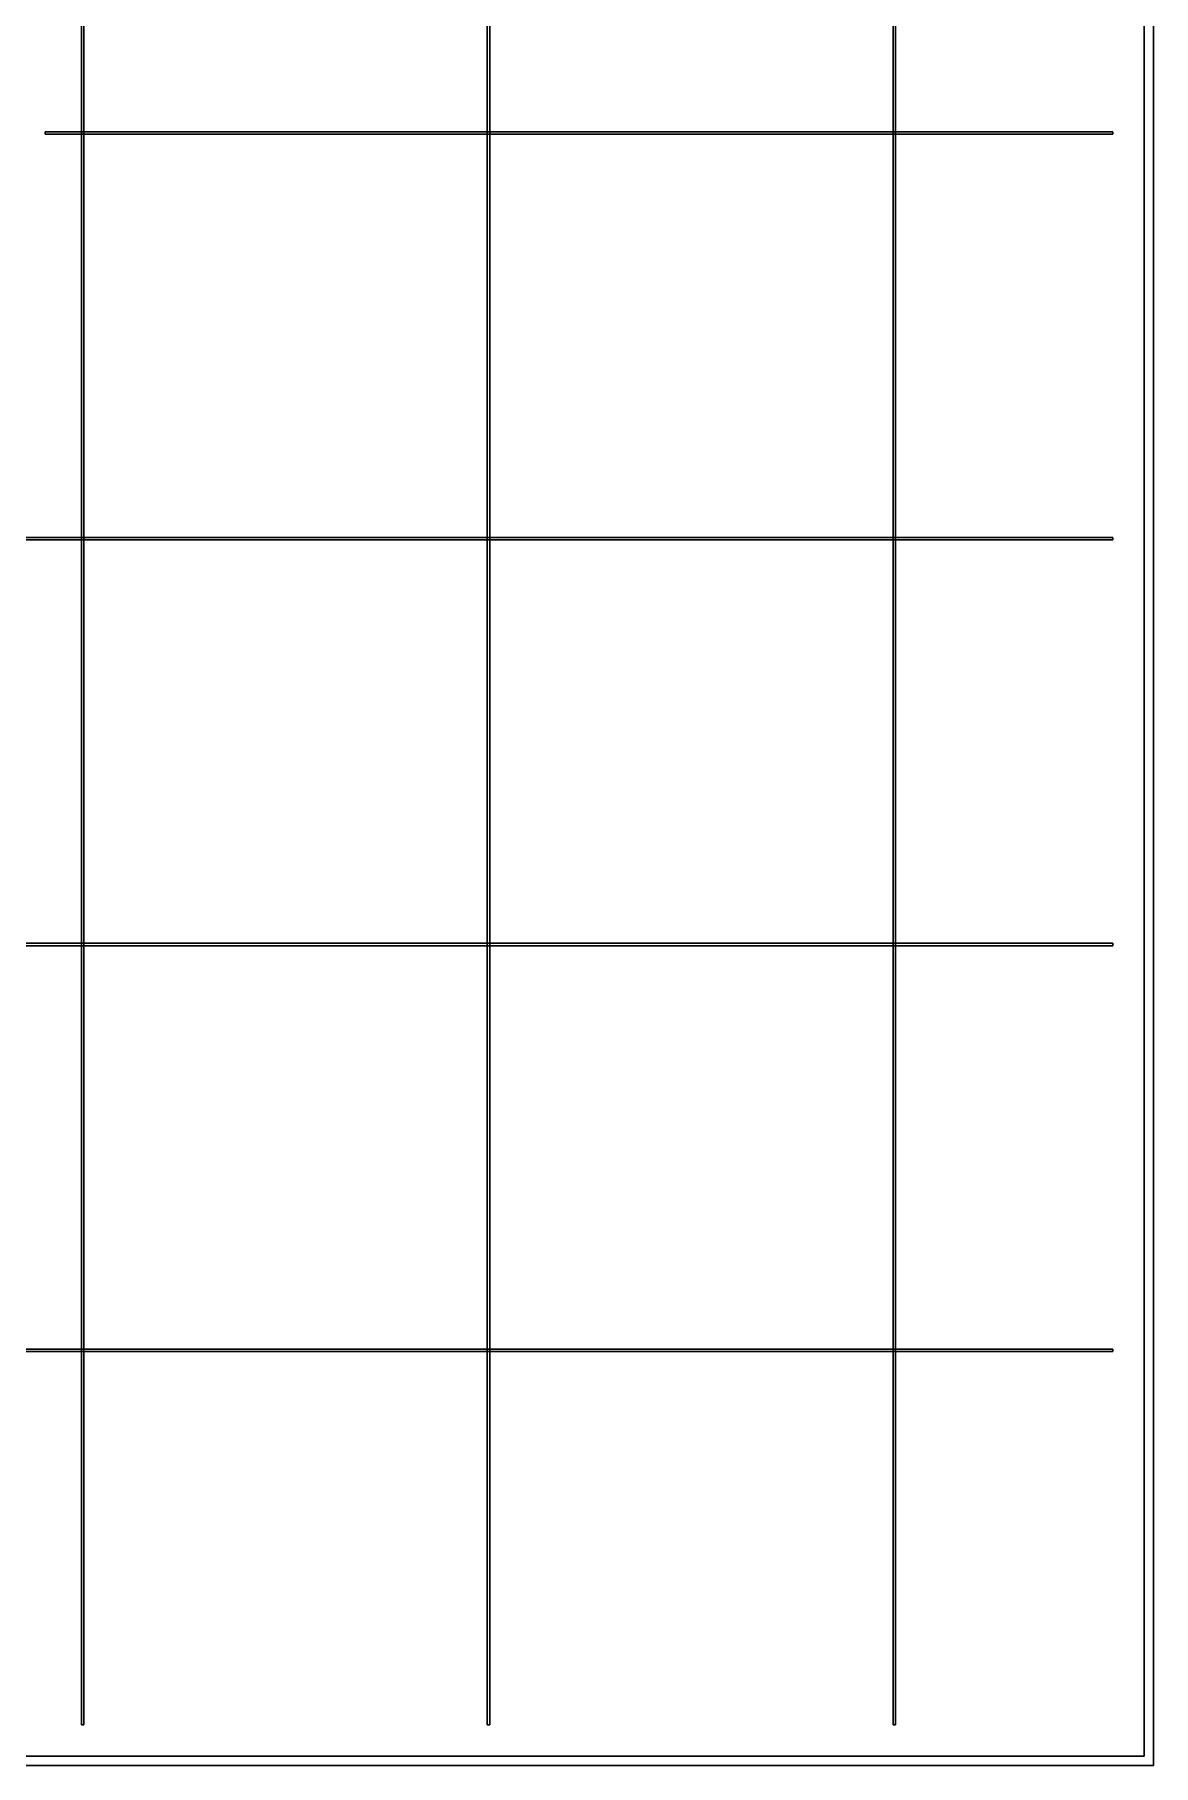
# Model space of a CAD drawing. Header units: metres. Extents: x -0.1 to 82.2, y -0.1 to 82.7.
# Drawn here: x 64.23 to 82.15, y -0.15 to 27.58 of the extents above; entities that cross this region are included whole.
import ezdxf

# ---------------------------------------------------------------- set-up
doc = ezdxf.new("R2010")
doc.units = ezdxf.units.M
doc.layers.add('Site_Joints', color=7, linetype='CONTINUOUS')
doc.layers.add('Site_Plaza', color=7, linetype='CONTINUOUS')

msp = doc.modelspace()

# ---------------------------------------------------------------- linework, layer by layer
at = {"layer": 'Site_Joints'}
for points in [[(64.98, 0.5, 0.002), (64.98, 82, 0.002), (65.02, 82, 0.002), (65.02, 0.5, 0.002)], [(64.98, 0.5, 0.01), (65.02, 0.5, 0.01), (65.02, 82, 0.01), (64.98, 82, 0.01)], [(64.98, 0.5, 0.002), (64.98, 0.5, 0.01), (64.98, 82, 0.01), (64.98, 82, 0.002)], [(65.02, 0.5, 0.002), (65.02, 82, 0.002), (65.02, 82, 0.01), (65.02, 0.5, 0.01)], [(71.48, 0.5, 0.002), (71.48, 82, 0.002), (71.52, 82, 0.002), (71.52, 0.5, 0.002)], [(71.48, 0.5, 0.01), (71.52, 0.5, 0.01), (71.52, 82, 0.01), (71.48, 82, 0.01)], [(71.48, 0.5, 0.002), (71.48, 0.5, 0.01), (71.48, 82, 0.01), (71.48, 82, 0.002)], [(71.52, 0.5, 0.002), (71.52, 82, 0.002), (71.52, 82, 0.01), (71.52, 0.5, 0.01)], [(77.98, 0.5, 0.002), (77.98, 82, 0.002), (78.02, 82, 0.002), (78.02, 0.5, 0.002)], [(77.98, 0.5, 0.01), (78.02, 0.5, 0.01), (78.02, 82, 0.01), (77.98, 82, 0.01)], [(77.98, 0.5, 0.002), (77.98, 0.5, 0.01), (77.98, 82, 0.01), (77.98, 82, 0.002)], [(78.02, 0.5, 0.002), (78.02, 82, 0.002), (78.02, 82, 0.01), (78.02, 0.5, 0.01)], [(64.4, 25.98, 0.002), (64.4, 26.02, 0.002), (81.5, 26.02, 0.002), (81.5, 25.98, 0.002)], [(64.4, 25.98, 0.01), (81.5, 25.98, 0.01), (81.5, 26.02, 0.01), (64.4, 26.02, 0.01)], [(64.4, 25.98, 0.002), (64.4, 25.98, 0.01), (64.4, 26.02, 0.01), (64.4, 26.02, 0.002)], [(64.4, 26.02, 0.002), (64.4, 26.02, 0.01), (81.5, 26.02, 0.01), (81.5, 26.02, 0.002)], [(64.4, 25.98, 0.002), (81.5, 25.98, 0.002), (81.5, 25.98, 0.01), (64.4, 25.98, 0.01)], [(81.5, 25.98, 0.002), (81.5, 26.02, 0.002), (81.5, 26.02, 0.01), (81.5, 25.98, 0.01)], [(0.5, 19.48, 0.002), (0.5, 19.52, 0.002), (81.5, 19.52, 0.002), (81.5, 19.48, 0.002)], [(0.5, 19.48, 0.01), (81.5, 19.48, 0.01), (81.5, 19.52, 0.01), (0.5, 19.52, 0.01)], [(0.5, 19.52, 0.002), (0.5, 19.52, 0.01), (81.5, 19.52, 0.01), (81.5, 19.52, 0.002)], [(0.5, 19.48, 0.002), (81.5, 19.48, 0.002), (81.5, 19.48, 0.01), (0.5, 19.48, 0.01)], [(81.5, 19.48, 0.002), (81.5, 19.52, 0.002), (81.5, 19.52, 0.01), (81.5, 19.48, 0.01)], [(0.5, 12.98, 0.002), (0.5, 13.02, 0.002), (81.5, 13.02, 0.002), (81.5, 12.98, 0.002)], [(0.5, 12.98, 0.01), (81.5, 12.98, 0.01), (81.5, 13.02, 0.01), (0.5, 13.02, 0.01)], [(0.5, 13.02, 0.002), (0.5, 13.02, 0.01), (81.5, 13.02, 0.01), (81.5, 13.02, 0.002)], [(0.5, 12.98, 0.002), (81.5, 12.98, 0.002), (81.5, 12.98, 0.01), (0.5, 12.98, 0.01)], [(81.5, 12.98, 0.002), (81.5, 13.02, 0.002), (81.5, 13.02, 0.01), (81.5, 12.98, 0.01)], [(0.5, 6.48, 0.002), (0.5, 6.52, 0.002), (81.5, 6.52, 0.002), (81.5, 6.48, 0.002)], [(0.5, 6.48, 0.01), (81.5, 6.48, 0.01), (81.5, 6.52, 0.01), (0.5, 6.52, 0.01)], [(0.5, 6.52, 0.002), (0.5, 6.52, 0.01), (81.5, 6.52, 0.01), (81.5, 6.52, 0.002)], [(0.5, 6.48, 0.002), (81.5, 6.48, 0.002), (81.5, 6.48, 0.01), (0.5, 6.48, 0.01)], [(81.5, 6.48, 0.002), (81.5, 6.52, 0.002), (81.5, 6.52, 0.01), (81.5, 6.48, 0.01)], [(64.98, 0.5, 0.002), (65.02, 0.5, 0.002), (65.02, 0.5, 0.01), (64.98, 0.5, 0.01)], [(71.48, 0.5, 0.002), (71.52, 0.5, 0.002), (71.52, 0.5, 0.01), (71.48, 0.5, 0.01)], [(77.98, 0.5, 0.002), (78.02, 0.5, 0.002), (78.02, 0.5, 0.01), (77.98, 0.5, 0.01)]]:
    msp.add_3dface(points, dxfattribs=at)
at = {"layer": 'Site_Plaza'}
for points in [[(-0.15, -0.15, -0.18), (-0.15, 82.65, -0.18), (82.15, 82.65, -0.18), (82.15, -0.15, -0.18)], [(-0.15, -0.15, -0.02), (82.15, -0.15, -0.02), (82.15, 82.65, -0.02), (-0.15, 82.65, -0.02)], [(82.15, -0.15, -0.18), (82.15, 82.65, -0.18), (82.15, 82.65, -0.02), (82.15, -0.15, -0.02)], [(0, 0, -0.6), (0, 82.5, -0.6), (82, 82.5, -0.6), (82, 0, -0.6)], [(0, 0), (82, 0), (82, 82.5), (0, 82.5)], [(82, 0, -0.6), (82, 82.5, -0.6), (82, 82.5), (82, 0)], [(0, 0, -0.6), (82, 0, -0.6), (82, 0), (0, 0)], [(-0.15, -0.15, -0.18), (82.15, -0.15, -0.18), (82.15, -0.15, -0.02), (-0.15, -0.15, -0.02)]]:
    msp.add_3dface(points, dxfattribs=at)

doc.saveas('drawing.dxf')
